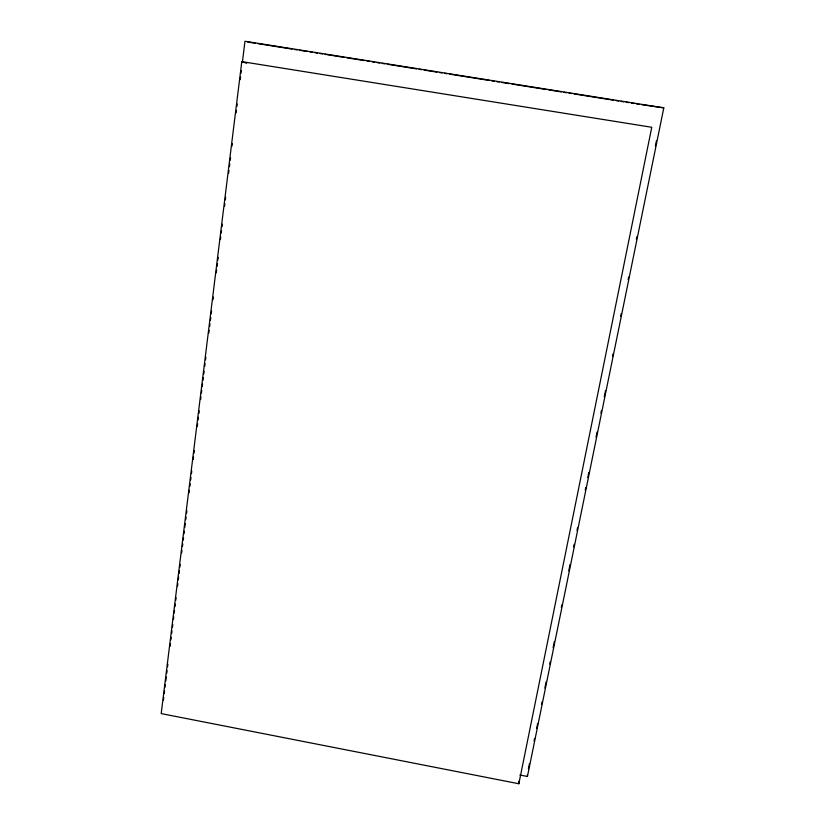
<?xml version="1.0" encoding="UTF-8"?>
<svg xmlns="http://www.w3.org/2000/svg" width="825" height="825" viewBox="0 0 825 825"><rect width="100%" height="100%" fill="white"/><g stroke="black" fill="none" stroke-linecap="round" stroke-linejoin="round"><path stroke-width="1.24" d="M518.853 783.75L651.76 127.277L241.797 61.617L161.195 713.594L518.853 783.75L518.863 781.192M163.443 700.023L163.763 697.465M164.237 693.629L164.546 691.072M165.031 687.235L165.34 684.678M165.815 680.842L166.289 676.995M166.763 673.159L167.083 670.601M167.557 666.765L167.877 664.208M170.094 646.305L170.404 643.737M170.888 639.901L171.198 637.343M171.672 633.507L171.992 630.95M172.466 627.113L172.786 624.556M173.415 619.441L173.735 616.883M174.209 613.037L174.529 610.479M175.003 606.643L175.312 604.086M175.787 600.249L176.107 597.692M177.53 586.183L177.849 583.615M178.324 579.779L178.643 577.222M179.118 573.385L179.438 570.828M179.912 566.992L180.221 564.434M181.644 552.915L181.964 550.357M182.438 546.521L182.758 543.964M183.233 540.127L183.552 537.57M184.027 533.734L184.336 531.176M184.81 527.34L185.295 523.504M185.769 519.657L186.079 517.1M186.553 513.263L186.873 510.706M189.09 492.803L189.41 490.236M189.884 486.399L190.193 483.842M190.678 480.006L190.987 477.448M191.462 473.612L191.782 471.054M193.205 459.535L193.524 456.978M193.999 453.142L194.318 450.584M197.319 426.278L197.639 423.72M198.113 419.884L198.433 417.326M198.907 413.49L199.227 410.933M200.65 399.424L200.96 396.856M201.434 393.02L201.754 390.462M202.228 386.626L202.548 384.068M203.022 380.232L203.342 377.675M203.816 373.838L204.126 371.281M204.765 366.156L205.085 363.598M205.559 359.762L205.868 357.204M208.88 332.898L209.199 330.34M209.674 326.504L209.983 323.947M210.458 320.11L210.777 317.553M211.252 313.717L211.571 311.159M212.994 299.64L213.314 297.082M216.315 272.776L216.635 270.218M217.109 266.382L217.429 263.825M217.903 259.988L218.223 257.431M220.44 239.518L220.749 236.961M221.224 233.124L221.543 230.567M222.018 226.731L222.338 224.173M224.555 206.26L224.864 203.703M225.349 199.867L225.658 197.309M228.669 173.002L228.989 170.445M229.463 166.609L229.773 164.051M230.247 160.215L230.567 157.657M231.99 146.138L232.31 143.581M236.105 112.881L236.424 110.323M236.899 106.487L237.218 103.929M240.23 79.623L240.539 77.065M241.013 73.229L241.333 70.672M242.447 61.72L244.973 41.25L663.805 107.858L527.423 776.49L519.853 775.005M528.423 768.745L529.454 763.702M534.084 741.005L534.59 738.488M536.652 728.403L537.683 723.36M541.53 704.447L542.046 701.92M544.871 688.06L546.16 681.749M549.759 664.104L550.275 661.578M553.101 647.708L554.39 641.407M561.32 607.365L561.835 604.849M568.776 570.807L570.065 564.496M573.664 546.851L574.179 544.325M577.005 530.454L577.521 527.938M585.224 490.112L585.74 487.596M587.792 477.51L588.823 472.467M596.021 437.168L597.053 432.125M600.899 413.212L601.415 410.685M604.24 396.815L605.529 390.514M612.47 356.472L612.985 353.956M620.689 316.13L621.204 313.603M628.145 279.562L628.66 277.045M636.374 239.219L636.89 236.703M655.39 145.922L656.422 140.879M663.805 107.858L641.499 104.662M247.593 42.013L255.214 43.23M257.761 43.632L292.06 49.087M294.608 49.49L297.144 49.892M299.692 50.304L307.312 51.511M309.86 51.913L312.397 52.326M314.933 52.728L317.481 53.13M320.017 53.532L322.565 53.934M325.102 54.347L344.159 57.379M346.706 57.781L364.495 60.607M367.032 61.009L369.579 61.411M372.116 61.823L374.663 62.226M377.2 62.628L379.737 63.03M382.284 63.432L384.821 63.845M387.368 64.247L416.594 68.898M419.131 69.3L421.678 69.702M424.215 70.104L436.92 72.126M439.467 72.528L442.004 72.94M444.541 73.343L447.088 73.745M449.625 74.147L489.019 80.417M491.556 80.819L494.103 81.221M496.64 81.623L499.187 82.026M501.724 82.438L509.345 83.645M511.892 84.047L546.202 89.513M548.738 89.915L561.443 91.936M563.991 92.338L566.528 92.74M569.075 93.142L571.612 93.555M574.159 93.957L613.542 100.217M616.089 100.629L618.626 101.032M621.173 101.434L623.71 101.836M626.247 102.238L628.794 102.64M631.331 103.053L633.878 103.455M636.415 103.857L638.962 104.259M241.797 61.617L246.644 63.267M527.412 774.685L527.423 776.49"/></g></svg>
